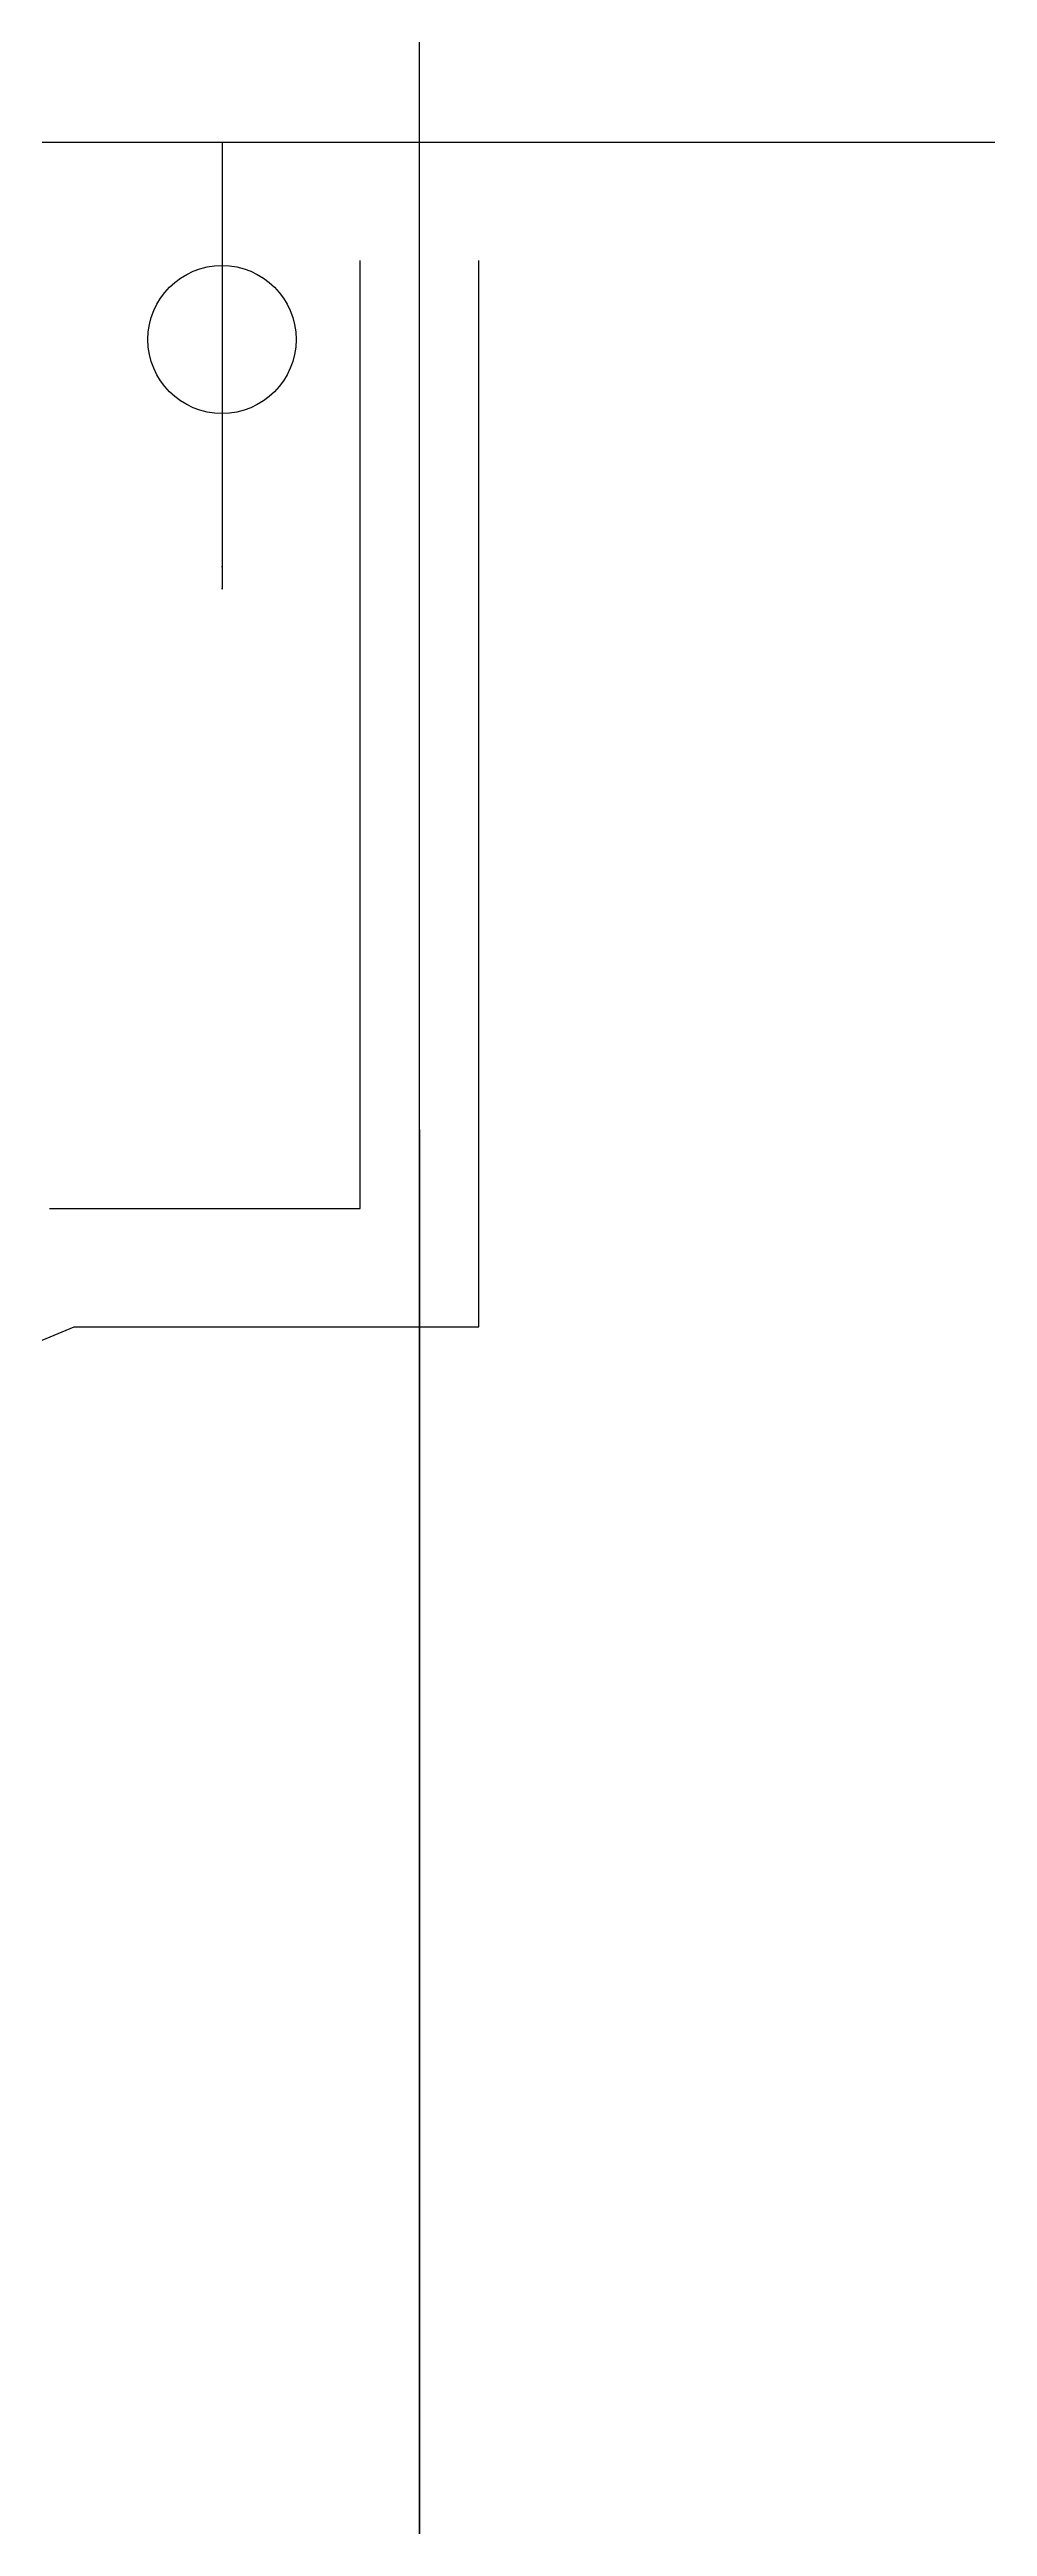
# Model space of a CAD drawing. Header units: metres. Extents: x 338339 to 1133840, y -479113 to 96125.
# Drawn here: x 397912 to 398861, y -210776 to -208267 of the extents above; entities that cross this region are included whole.
import ezdxf

# ---------------------------------------------------------------- set-up
doc = ezdxf.new("R2010")
doc.units = ezdxf.units.M
for name, color, linetype in [('AXIS', 3, 'Continuous'), ('DOTE', 1, 'Continuous'), ('PUB_DIM', 3, 'Continuous')]:
    doc.layers.add(name, color=color, linetype=linetype)
doc.dimstyles.get("Standard").update_dxf_attribs({"dimtxt": 2.5, "dimasz": 2.5, "dimexe": 1.25, "dimexo": 0.625, "dimtad": 1, "dimcen": 2.5, "dimazin": 3, "dimtfac": 1, "dimtmove": 0, "dimatfit": 3})

# ---------------------------------------------------------------- blocks, each defined once
blk = doc.blocks.new('*D262')
for p, q in [((394686.2, -209361.05), (394686.2, -211861.05)), ((398286.2, -209361.05), (398286.2, -211861.05)), ((396484.2, -211861.05), (394685.95, -211861.05)), ((398286.45, -211861.05), (396488.2, -211861.05))]:
    blk.add_line(p, q)
at = {"layer": 'Defpoints'}
for p in [(394686.2, -209361.05), (398286.2, -209361.05), (398286.2, -211861.05)]:
    blk.add_point(p, dxfattribs=at)
at = {"layer": 'AXIS', "insert": (396486.2, -211861.05), "char_height": 1, "attachment_point": 5}
blk.add_mtext('3600', dxfattribs=at)
blk = doc.blocks.new('*D263')
for p, q in [((398286.2, -209361.05), (398286.2, -211861.05)), ((401586.2, -209361.05), (401586.2, -211861.05)), ((399934.2, -211861.05), (398285.95, -211861.05)), ((401586.45, -211861.05), (399938.2, -211861.05))]:
    blk.add_line(p, q)
at = {"layer": 'Defpoints'}
for p in [(398286.2, -209361.05), (401586.2, -209361.05), (401586.2, -211861.05)]:
    blk.add_point(p, dxfattribs=at)
at = {"layer": 'AXIS', "insert": (399936.2, -211861.05), "char_height": 1, "attachment_point": 5}
blk.add_mtext('3300', dxfattribs=at)
blk = doc.blocks.new('*D328')
for p, q in [((398086.2, -208361.05), (398086.2, -208791.4)), ((398086.2, -208561.05), (398086.2, -208791.4)), ((398085.95, -208791.4), (398085.7, -208791.4)), ((398086.2, -208791.4), (398086.2, -208791.4)), ((398086.45, -208791.4), (398086.7, -208791.4))]:
    blk.add_line(p, q)
at = {"layer": 'Defpoints'}
for p in [(398086.2, -208361.05), (398086.2, -208561.05), (398086.2, -208791.4)]:
    blk.add_point(p, dxfattribs=at)
at = {"layer": 'PUB_DIM', "insert": (398086.2, -208790.275), "char_height": 1, "attachment_point": 5}
blk.add_mtext('0', dxfattribs=at)
blk = doc.blocks.new('*D329')
for p, q in [((398086.2, -208361.05), (398086.2, -208813.66)), ((398086.2, -208561.05), (398086.2, -208813.66)), ((398085.95, -208813.66), (398085.7, -208813.66)), ((398086.2, -208813.66), (398086.2, -208813.66)), ((398086.45, -208813.66), (398086.7, -208813.66))]:
    blk.add_line(p, q)
at = {"layer": 'Defpoints'}
for p in [(398086.2, -208361.05), (398086.2, -208561.05), (398086.2, -208813.66)]:
    blk.add_point(p, dxfattribs=at)
at = {"layer": 'PUB_DIM', "insert": (398086.2, -208812.535), "char_height": 1, "attachment_point": 5}
blk.add_mtext('0', dxfattribs=at)

msp = doc.modelspace()

# ---------------------------------------------------------------- linework, layer by layer
for p, q in [((398226.2, -209441.05), (398226.2, -208481.05)), ((398346.2, -209561.05), (398346.2, -208481.05)), ((397911.67, -209441.05), (398226.2, -209441.05)), ((397936.2, -209561.05), (398346.2, -209561.05)), ((397936.2, -209561.05), (398346.2, -209561.05))]:
    msp.add_line(p, q)
msp.add_circle((398086.2, -208561.05), 75)
msp.add_arc((396456.2, -206060.39), 3800.67, 247.08, 292.92)
at = {"layer": 'AXIS'}
msp.add_line((398286.2, -213361.05), (398286.2, -209361.05), dxfattribs=at)
at = {"layer": 'DOTE'}
for p, q in [((398286.2, -209361.05), (398286.2, -193961.05)), ((393686.2, -208361.05), (408486.2, -208361.05))]:
    msp.add_line(p, q, dxfattribs=at)

# ---------------------------------------------------------------- dimensions: what is measured, and where the dimension line sits
at = {"layer": 'AXIS'}
for base, p1, p2, picture, middle in [((398286.2, -211861.05), (398286.2, -209361.05), (394686.2, -209361.05), '*D262', (396486.2, -211861.05)), ((401586.2, -211861.05), (401586.2, -209361.05), (398286.2, -209361.05), '*D263', (399936.2, -211861.05))]:
    dim = msp.add_linear_dim(base=base, p1=p1, p2=p2, dimstyle='Standard', dxfattribs=at)
    dim.commit()
    dim.dimension.update_dxf_attribs({"geometry": picture, "text_midpoint": middle})
at = {"layer": 'PUB_DIM'}
for base, picture, middle in [((398086.2, -208791.4), '*D328', (398086.2, -208790.275)), ((398086.2, -208813.66), '*D329', (398086.2, -208812.535))]:
    dim = msp.add_linear_dim(base=base, p1=(398086.2, -208561.05), p2=(398086.2, -208361.05), dimstyle='Standard', dxfattribs=at)
    dim.commit()
    dim.dimension.update_dxf_attribs({"geometry": picture, "text_midpoint": middle})

doc.saveas('drawing.dxf')
